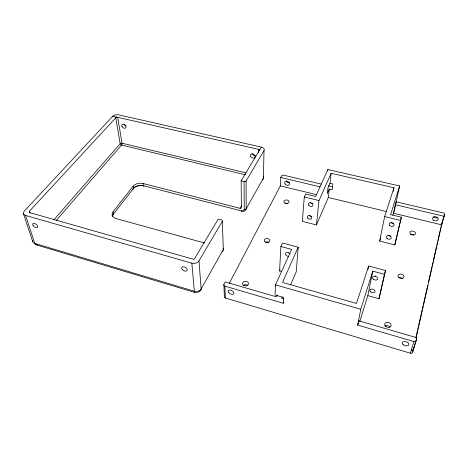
<?xml version="1.0" encoding="UTF-8"?>
<svg xmlns="http://www.w3.org/2000/svg" width="468" height="468" viewBox="0 0 468 468"><rect width="100%" height="100%" fill="white"/><g stroke="black" fill="none" stroke-linecap="round" stroke-linejoin="round"><path stroke-width="0.7" d="M258.365 152.89L258.418 149.321A1.486 0.907 0.6 0 1 259.307 150.485M37.2 244.641A4.803 2.632 -70.5 0 1 34.743 243.401L25.576 215.432A5.212 3.206 -14.9 0 1 24.33 211.074L112.806 116.216A4.235 2.34 -7.1 0 1 118.521 114.83L261.325 147.116A4.464 2.709 0.7 0 1 264.016 150.597L263.396 178.144A4.294 3.13 29.7 0 1 262.443 180.01M290.552 284.948L296.279 271.686L298.215 247.203L282.52 243.015L280.87 246.501L291.628 249.391L275.512 284.877L275.044 294.986L283.666 297.49L283.31 303.276L224.868 286.141A1.755 1.334 -2.4 0 1 223.909 284.415L225.231 281.929L276.512 296.864L277.366 294.939M229.261 283.333L280.367 185.907L280.759 177.495L281.695 175.74A1.468 0.936 2.4 0 1 283.549 175.196L321.177 184.088M281.66 271.563L279.595 270.984L280.87 246.501M394.524 209.606L399.631 185.977L327.898 169.533L315.678 196.443L305.709 194.027L304.305 196.987L302.305 221.352L316.45 224.95L328.308 197.484L329.296 189.025L332.216 189.721L332.912 183.971L329.969 183.275L327.939 187.896L327.278 193.653L329.296 189.025M316.45 224.95L318.983 200.567L331.133 173.277L393.986 187.773L393.26 191.248M327.74 170.96L327.898 169.533M329.969 183.275L331.133 173.277M367.965 269.469L368.644 265.97L385.568 270.486L379.004 298.748L367.83 295.63L372.78 271.159L384.439 274.289L379.004 298.748M357.687 325.084L358.997 320.884L416.801 337.72L416.14 340.651A2.001 1.503 20.8 0 1 413.887 341.564L357.687 325.084L360.769 309.26L372.78 271.159M358.447 323.698L358.997 320.884M399.631 185.977L390.61 214.601L401.339 217.199L394.799 244.904L379.671 241.055L384.655 216.573L393.986 187.773M395.302 204.715L393.471 213.215L441.646 224.845L444.588 214.303A1.644 1.03 13.6 0 0 443.214 212.922L396.209 201.819L395.302 204.715L444.132 216.315M223.967 285.919L224.359 296.25A1.72 1.334 -2.5 0 0 225.307 297.97L410.36 353.217A1.96 1.492 21.7 0 0 412.565 352.31L413.694 347.326M415.953 337.352L417.403 330.946M417.725 329.519L418.374 326.67M418.696 325.248L422.083 310.296M422.405 308.868L423.049 306.019M423.37 304.598L427.723 285.369M428.53 281.806L431.917 266.854M432.239 265.426L432.882 262.577M433.204 261.156L436.591 246.203M436.913 244.776L437.557 241.927M437.884 240.505L439.978 231.245M440.119 230.613L440.838 227.448M416.157 337.598L441.95 223.499M394.799 244.904L401.339 217.199M441.909 223.499L441.125 226.179A1.615 1.03 14.1 0 0 441.096 225.781M444.588 214.303L442.102 222.826A1.626 1.03 14 0 0 442.032 222.323M384.439 274.289L385.568 270.486M410.36 353.217L413.887 341.564M416.801 337.72L413.572 349.029A1.971 1.492 21.5 0 1 411.354 349.935M412.565 352.31L416.14 340.651M359.91 321.071L367.83 295.63M392.833 215.257L394.372 210.313M379.671 241.055L380.771 237.609M368.644 265.97L356.499 303.451L282.52 282.438L298.215 247.203M283.31 303.276L283.877 301.965M282.163 297.057L281.601 298.344L283.643 298.941M279.595 270.984L280.121 269.82M112.513 216.479A7.71 5.084 -10 0 1 113.496 214.051L113.057 211.834L133.117 186.2A7.359 4.68 -7.7 0 1 142.956 183.468L239.985 208.307L241.775 205.183M199.596 291.002A5.136 2.989 29.6 0 0 201.135 288.931L198.988 260.857L222.282 221.352A1.685 1.158 -2.3 0 0 221.37 219.861L218.263 219.042L194.068 259.453L29.899 212.659A1.732 1.065 -14.8 0 1 29.472 211.214L116.473 117.047M132.713 189.218A1.462 0.918 37 0 0 133.474 188.405A7.336 4.68 -7.7 0 1 143.284 185.673L241.412 210.887A1.503 0.404 -75.6 0 0 241.962 211.039A4.528 3.118 29.7 0 0 246.168 208.792L246.127 180.929L264.016 150.597M239.985 208.307A1.515 1.041 29.9 0 0 241.383 207.546L241.155 180.806L261.325 147.116M56.3 220.451L121.551 145.051A1.351 0.632 -77.6 0 0 122.025 143.208L117.696 117.328A1.416 0.784 -7.1 0 0 115.783 117.79L120.182 143.682A1.381 0.901 40.2 0 0 121.551 145.051L245.472 174.816M53.82 219.942L120.182 143.682A1.363 0.796 -7.5 0 1 122.025 143.208L245.981 172.867M199.549 291.599L196.425 292.693M112.806 116.216L259.816 149.637M328.121 185.726L332.742 186.82M280.759 177.495L320.024 186.826M280.367 185.907L316.257 194.571M328.308 197.484L386.796 211.6M241.155 180.806L244.097 181.52A1.574 1.012 -0.2 0 0 246.127 180.929M304.305 196.987L318.983 200.567M384.655 216.573L400.392 220.41M204.621 243.015L115.988 218.544A7.734 5.084 -9.9 0 1 113.057 211.834M275.512 284.877L360.769 309.26M25.576 215.432L191.845 263.162A5.394 3.931 -5.4 0 0 198.988 260.857M36.048 244.793L194.975 292.5M23.47 213.654L32.701 241.611M29.472 211.214L30.133 213.279M133.117 186.2L133.474 188.405L113.496 214.051A1.533 0.907 36.3 0 1 112.39 214.794A9.237 6.102 -10 0 0 112.185 215.069M142.956 183.468L143.284 185.673A1.439 0.608 -75.8 0 0 143.986 186.036M191.845 263.162L194.319 291.225A5.177 1.556 -73.2 0 0 195.513 292.342M224.868 286.141L225.307 297.97M222.282 221.352L223.33 249.438L201.135 288.931A5.154 3.919 -5.9 0 1 194.319 291.225L34.743 243.401A4.996 3.217 -16 0 1 32.655 240.611M223.909 284.415L223.938 285.17M244.097 181.52L244.214 209.389A3.024 2.077 29.7 0 1 241.412 210.887M375.669 276.061A2.749 1.819 17.6 0 1 375.172 275.857M265.537 242.149A2.79 1.983 1.9 0 0 269.861 240.669A2.79 1.983 1.9 0 0 265.818 238.721A2.79 1.983 1.9 0 0 265.537 242.149A2.779 1.983 1.9 0 1 268.79 242.389M390.599 236.007A2.48 1.755 15.9 0 1 388.025 235.158M393.389 223.248A2.527 1.825 15.4 0 1 390.944 222.552M312.94 203.486A2.387 1.737 23.7 0 1 310.155 202.334M311.512 216.204A2.346 1.673 23.6 0 1 309.477 215.532M288.949 256.388A2.603 1.72 24.7 0 1 285.749 254.844A2.603 1.72 24.7 0 1 286.597 252.65A2.603 1.72 24.7 0 1 289.914 253.896M288.961 252.621A2.592 1.726 24.7 0 1 288.733 252.521M410.764 234.439A2.849 1.884 13.1 0 1 413.782 235.193M398.496 277.629A3.042 2.153 15 0 1 402.644 278.741M384.831 326.044A3.27 2.48 17.7 0 1 389.932 327.308M285.351 203.375A2.609 1.743 3.1 0 1 287.527 203.539M243.161 285.585A2.966 2.27 0 0 1 247.736 285.427M289.516 182.666A2.556 1.895 26.8 0 1 286.2 180.841M437.872 217.579A2.843 2.059 10.9 0 1 433.59 216.555M126.184 125.974A2.469 1.656 41.5 0 1 124.008 124.26M255.388 155.54A2.556 1.913 31.6 0 1 252.076 153.715M244.214 209.389A1.509 1.018 -0.2 0 0 246.168 208.792L263.396 178.144A4.294 2.744 0.8 0 0 263.232 176.044M222.107 251.439A4.838 3.065 29.7 0 0 223.33 249.438A1.615 1.164 -2.4 0 0 222.955 248.163M134.129 187.563A8.787 5.622 -7.8 0 1 143.863 185.837M399.052 277.723A3.06 2.153 14.8 0 0 403.972 277.091A3.06 2.153 14.8 0 0 400.011 274.113A3.06 2.153 14.8 0 0 399.052 277.723M385.579 326.249A3.288 2.48 17.5 0 0 391.008 325.927A3.288 2.48 17.5 0 0 387.171 322.247A3.288 2.48 17.5 0 0 385.579 326.249M243.828 285.474A2.983 2.27 0 0 0 248.496 283.789A2.983 2.27 0 0 0 244.249 281.555A2.983 2.27 0 0 0 243.828 285.474M410.898 234.222A2.861 1.878 13 0 0 415.485 233.667A2.861 1.878 13 0 0 411.735 231.069A2.861 1.878 13 0 0 410.898 234.222M284.877 203.048A2.621 1.743 3 0 0 289.072 202.012A2.621 1.743 3 0 0 285.468 200.07A2.621 1.743 3 0 0 284.877 203.048M387.147 238.452A2.492 1.755 16.1 0 0 391.219 238.171A2.492 1.755 16.1 0 0 388.177 235.591A2.492 1.755 16.1 0 0 387.147 238.452M389.885 225.687A2.539 1.825 15.6 0 0 394.044 225.348A2.539 1.825 15.6 0 0 390.944 222.709A2.539 1.825 15.6 0 0 389.885 225.687M308.903 205.452A2.398 1.737 23.8 0 0 312.84 205.668A2.398 1.737 23.8 0 0 310.284 202.779A2.398 1.737 23.8 0 0 308.903 205.452M307.763 218.17A2.358 1.673 23.6 0 0 311.618 218.421A2.358 1.673 23.6 0 0 309.108 215.602A2.358 1.673 23.6 0 0 307.763 218.17M373.271 279.162A2.761 1.819 17.8 0 0 377.735 279.01A2.761 1.819 17.8 0 0 374.341 276.202A2.761 1.819 17.8 0 0 373.271 279.162M370.644 291.915A2.709 1.743 18.1 0 0 375.003 291.81A2.709 1.743 18.1 0 0 371.68 289.078A2.709 1.743 18.1 0 0 370.644 291.915M285.152 184.059A2.568 1.895 26.8 0 0 289.37 184.573A2.568 1.895 26.8 0 0 286.902 181.274A2.568 1.895 26.8 0 0 285.152 184.059M228.858 292.763A3.065 1.825 27.6 0 0 233.713 293.717A3.065 1.825 27.6 0 0 230.595 290.119A3.065 1.825 27.6 0 0 228.858 292.763M433.497 220.194A2.855 2.065 11.1 0 0 438.147 219.48A2.855 2.065 11.1 0 0 434.474 216.754A2.855 2.065 11.1 0 0 433.497 220.194M403.182 344.729A3.451 2.036 16.6 0 0 408.798 344.852A3.451 2.036 16.6 0 0 404.691 341.511A3.451 2.036 16.6 0 0 403.182 344.729M33.134 225.623A2.972 1.55 37.9 0 0 37.493 227.419A2.972 1.55 37.9 0 0 34.925 223.616A2.972 1.55 37.9 0 0 33.134 225.623M121.984 126.465A2.48 1.656 41.4 0 0 125.722 127.863A2.48 1.656 41.4 0 0 123.891 124.324A2.48 1.656 41.4 0 0 121.984 126.465M182.21 269.381A3.106 1.843 30.8 0 0 187.077 270.644A3.106 1.843 30.8 0 0 184.146 266.836A3.106 1.843 30.8 0 0 182.21 269.381M250.749 156.622A2.568 1.913 31.6 0 0 254.914 157.429A2.568 1.913 31.6 0 0 252.702 153.931A2.568 1.913 31.6 0 0 250.749 156.622"/></g></svg>
